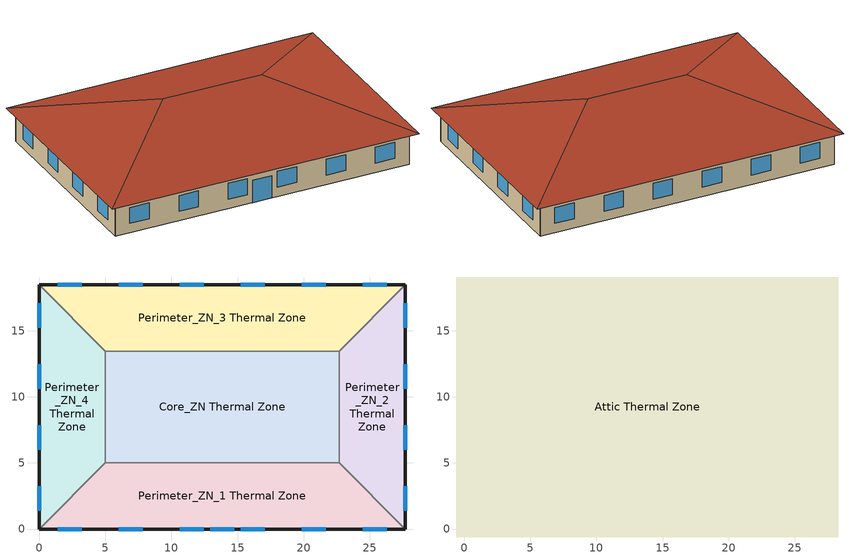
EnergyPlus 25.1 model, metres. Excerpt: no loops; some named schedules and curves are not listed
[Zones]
Core_ZN Thermal Zone
 floor ground (Core_ZN_floor Base_CZ12-SlabOnOrBelowGradeF073): 22.69,13.46 22.69,5 5,5 5,13.46 z0
 wall to Perimeter_ZN_2 Thermal Zone (NACM_Interior Wall): 22.69,5 22.69,13.46 z0:3.05
 wall to Perimeter_ZN_1 Thermal Zone (NACM_Interior Wall): 5,5 22.69,5 z0:3.05
 wall to Perimeter_ZN_3 Thermal Zone (NACM_Interior Wall): 22.69,13.46 5,13.46 z0:3.05
 wall to Perimeter_ZN_4 Thermal Zone (NACM_Interior Wall): 5,13.46 5,5 z0:3.05
Perimeter_ZN_1 Thermal Zone
 floor ground (Perimeter_ZN_1_floor Base_CZ12-SlabOnOrBelowGradeF073): 22.69,5 27.69,0 0,0 5,5 z0
 wall outside (Base_CZ12-NonresMetalFrameWallU055): 0,0 27.69,0 z0:3.05
 wall to Perimeter_ZN_2 Thermal Zone (NACM_Interior Wall): 27.69,0 22.69,5 z0:3.05
 wall to Perimeter_ZN_4 Thermal Zone (NACM_Interior Wall): 5,5 0,0 z0:3.05
 window (Glazed Door): 12.93,0 14.76,0 z0:2.13
 window (Base_AllCZ_FixedWindowU34): 1.39,0 3.22,0 / 6.01,0 7.84,0 / 10.62,0 12.45,0 / 15.24,0 17.07,0 / 19.85,0 21.68,0 / 24.47,0 26.3,0 z0.9:2.42
Perimeter_ZN_2 Thermal Zone
 floor ground (Perimeter_ZN_2_floor Base_CZ12-SlabOnOrBelowGradeF073): 27.69,18.46 27.69,0 22.69,5 22.69,13.46 z0
 wall outside (Base_CZ12-NonresMetalFrameWallU055): 27.69,0 27.69,18.46 z0:3.05
 wall to Perimeter_ZN_3 Thermal Zone (NACM_Interior Wall): 27.69,18.46 22.69,13.46 z0:3.05
 window (Base_AllCZ_FixedWindowU34): 27.69,1.39 27.69,3.22 / 27.69,6.01 27.69,7.84 / 27.69,10.62 27.69,12.45 / 27.69,15.24 27.69,17.07 z0.9:2.42
Perimeter_ZN_3 Thermal Zone
 floor ground (Perimeter_ZN_3_floor Base_CZ12-SlabOnOrBelowGradeF073): 27.69,18.46 22.69,13.46 5,13.46 0,18.46 z0
 wall outside (Base_CZ12-NonresMetalFrameWallU055): 27.69,18.46 0,18.46 z0:3.05
 wall to Perimeter_ZN_4 Thermal Zone (NACM_Interior Wall): 0,18.46 5,13.46 z0:3.05
 window (Base_AllCZ_FixedWindowU34): 26.3,18.46 24.47,18.46 / 21.68,18.46 19.85,18.46 / 17.07,18.46 15.24,18.46 / 12.45,18.46 10.62,18.46 / 7.84,18.46 6.01,18.46 / 3.22,18.46 1.39,18.46 z0.9:2.42
Perimeter_ZN_4 Thermal Zone
 floor ground (Perimeter_ZN_4_floor Base_CZ12-SlabOnOrBelowGradeF073): 0,18.46 5,13.46 5,5 0,0 z0
 wall outside (Base_CZ12-NonresMetalFrameWallU055): 0,18.46 0,0 z0:3.05
 window (Base_AllCZ_FixedWindowU34): 0,17.07 0,15.24 / 0,12.45 0,10.62 / 0,7.84 0,6.01 / 0,3.22 0,1.39 z0.9:2.42
Attic Thermal Zone
 floor outside (Base_CZ12-NonresOtherFloorU071): 28.29,19.06 28.29,-0.6 27.69,0 27.69,18.46 z3.05; 28.29,19.06 27.69,18.46 0,18.46 -0.6,19.06 z3.05; 27.69,0 28.29,-0.6 -0.6,-0.6 0,0 z3.05; -0.6,19.06 0,18.46 0,0 -0.6,-0.6 z3.05
 floor to Core_ZN Thermal Zone (NACM_Drop Ceiling): 22.69,13.46 22.69,5 5,5 5,13.46 z3.05
 floor to Perimeter_ZN_2 Thermal Zone (NACM_Drop Ceiling): 27.69,18.46 27.69,0 22.69,5 22.69,13.46 z3.05
 floor to Perimeter_ZN_3 Thermal Zone (NACM_Drop Ceiling): 27.69,18.46 22.69,13.46 5,13.46 0,18.46 z3.05
 floor to Perimeter_ZN_1 Thermal Zone (NACM_Drop Ceiling): 22.69,5 27.69,0 0,0 5,5 z3.05
 floor to Perimeter_ZN_4 Thermal Zone (NACM_Drop Ceiling): 0,18.46 5,13.46 5,5 0,0 z3.05
 roof outside (Base_CZ12-SteepNonresWoodFramingAndOtherRoofU034): 18.46,9.23,6.33 28.29,-0.6,3.05 28.29,19.06,3.05; 18.46,9.23,6.33 28.29,19.06,3.05 -0.6,19.06,3.05 9.23,9.23,6.33; 9.23,9.23,6.33 -0.6,-0.6,3.05 28.29,-0.6,3.05 18.46,9.23,6.33; 9.23,9.23,6.33 -0.6,19.06,3.05 -0.6,-0.6,3.05
[Building]
Small Office: North Axis {deg}=0; Terrain=Suburbs; Solar Distribution=FullExterior; Maximum Number of Warmup Days=50
[Site:Location]
SACRAMENTO EXECUTIVE: Latitude {deg}=38.58; Longitude {deg}=-121.49; Time Zone {hr}=-8; Elevation {m}=4.572
[Site:WaterMainsTemperature]
Calculation Method=Schedule; Temperature Schedule=WaterMainCZ12
[SizingPeriod:DesignDay] Day of Month=21; Day Type=SummerDesignDay; Dry-Bulb Temperature Range Modifier Type=DefaultMultipliers; Humidity Condition Type=Wetbulb; Barometric Pressure {Pa}=101284; Wind Speed {m/s}=2.3; Wind Direction {deg}=220; Rain Indicator=No; Snow Indicator=No; Daylight Saving Time Indicator=No; Solar Model Indicator=ASHRAETau; Begin Environment Reset Mode=FullResetAtBeginEnvironment
Name | Month | Maximum Dry-Bulb Temperature {C} | Daily Dry-Bulb Temperature Range {deltaC} | Wetbulb or DewPoint at Maximum Dry-Bulb {C} | ASHRAE Clear Sky Optical Depth for Beam Irradiance (taub) | ASHRAE Clear Sky Optical Depth for Diffuse Irradiance (taud)
SACRAMENTO EXECUTIVE  August .4% Condns DB=>MCWB | 8 | 40.1 | 17.5 | 21.2 | 0.347 | 2.442
SACRAMENTO EXECUTIVE  July .4% Condns DB=>MCWB | 7 | 40.1 | 17.7 | 22 | 0.363 | 2.407
SACRAMENTO EXECUTIVE  June .4% Condns DB=>MCWB | 6 | 39.4 | 16.5 | 21.6 | 0.362 | 2.413
SACRAMENTO EXECUTIVE  November .4% Condns DB=>MCWB | 11 | 25.4 | 11.3 | 15.3 | 0.331 | 2.486
[Material]
Name | Roughness | Thickness {m} | Conductivity {W/m-K} | Density {kg/m3} | Specific Heat {J/kg-K} | Thermal Absorptance | Solar Absorptance | Visible Absorptance
Acoustic Tile - 3/4 in. | MediumRough | 0.01905 | 0.0576335 | 288.332 | 795.492 | 0.9 | 0.7 | 0.8
Air - Metal Wall Framing - 16 or 24 in. OC; Air - Metal Wall Framing - 16 or 24 in. OC 1 | Smooth | 0.1397 | 1.22017 | 1.28148 | 1004.832 | 0.9 | 0.7 | 0.7
Carpet - 3/4 in. | Smooth | 0.01905 | 0.0455183 | 288.332 | 1381.644 | 0.9 | 0.7 | 0.8
Compliance Insulation R0.02 | Smooth | 8.10768e-05 | 0.0230188 | 16.0185 | 1130.436 | 0.9 | 0.7 | 0.7
Compliance Insulation R1.41 | Smooth | 0.00571591 | 0.0230188 | 16.0185 | 1130.436 | 0.9 | 0.7 | 0.7
Compliance Insulation R14.60 | Smooth | 0.0591861 | 0.0230188 | 16.0185 | 1130.436 | 0.9 | 0.7 | 0.7
Compliance Insulation R28.63 | Smooth | 0.116061 | 0.0230188 | 16.0185 | 1130.436 | 0.9 | 0.7 | 0.8
Compliance Insulation R9.83 | MediumRough | 0.0398691 | 0.0230188 | 16.0185 | 1130.436 | 0.9 | 0.7 | 0.8
Gypsum Board - 1/2 in. | Smooth | 0.0127 | 0.158656 | 640.739 | 1130.436 | 0.9 | 0.7 | 0.8
Gypsum Board - 5/8 in. | MediumRough | 0.016002 | 0.158656 | 640.739 | 1130.436 | 0.9 | 0.7 | 0.8
Metal Standing Seam - 1/16 in. | MediumRough | 0.0015875 | 2.21534 | 7820.53 | 502.416 | 0.8 | 0.75 | 0.8
Plywood - 5/8 in. | Smooth | 0.016002 | 0.11544 | 480.554 | 1884.06 | 0.9 | 0.7 | 0.7
Stucco - 7/8 in. | MediumRough | 0.022352 | 0.700948 | 1855.1 | 837.36 | 0.9 | 0.7 | 0.8
[WindowMaterial:SimpleGlazingSystem]
Name | U-Factor {W/m2-K} | Solar Heat Gain Coefficient | Visible Transmittance
Base_AllCZ_FixedWindowU34 Material | 1.93061 | 0.22 | 0.42
Glazed Door Material | 2.55522 | 0.23 | 0.17
[Construction]
Base_AllCZ_FixedWindowU34: Base_AllCZ_FixedWindowU34 Material
Base_CZ12-NonresMetalFrameWallU055: Stucco - 7/8 in., Compliance Insulation R14.60, Compliance Insulation R1.41, Compliance Insulation R0.02, Compliance Insulation R0.02, Air - Metal Wall Framing - 16 or 24 in. OC, Gypsum Board - 1/2 in.
Base_CZ12-NonresOtherFloorU071: Compliance Insulation R9.83, Plywood - 5/8 in., Carpet - 3/4 in.
Base_CZ12-SteepNonresWoodFramingAndOtherRoofU034: Metal Standing Seam - 1/16 in., Compliance Insulation R28.63
Glazed Door: Glazed Door Material
NACM_Drop Ceiling: Acoustic Tile - 3/4 in.
NACM_Interior Wall: Gypsum Board - 5/8 in., Air - Metal Wall Framing - 16 or 24 in. OC 1, Gypsum Board - 5/8 in.
[Construction:FfactorGroundFloor] F-Factor {W/m-K}=1.26344
Name | Area {m2} | PerimeterExposed {m}
Core_ZN_floor Base_CZ12-SlabOnOrBelowGradeF073 | 149.657 | 0
Perimeter_ZN_1_floor Base_CZ12-SlabOnOrBelowGradeF073; Perimeter_ZN_3_floor Base_CZ12-SlabOnOrBelowGradeF073 | 113.45 | 27.69
Perimeter_ZN_2_floor Base_CZ12-SlabOnOrBelowGradeF073; Perimeter_ZN_4_floor Base_CZ12-SlabOnOrBelowGradeF073 | 67.3 | 18.46
[Zone] Multiplier=1; Part of Total Floor Area=Yes
Attic Thermal Zone; Core_ZN Thermal Zone; Perimeter_ZN_1 Thermal Zone; Perimeter_ZN_2 Thermal Zone; Perimeter_ZN_3 Thermal Zone; Perimeter_ZN_4 Thermal Zone
[ZoneInfiltration:DesignFlowRate] Design Flow Rate Calculation Method=Flow/ExteriorWallArea; Flow Rate per Exterior Surface Area {m3/s-m2}=0.00187757; Constant Term Coefficient=0; Temperature Term Coefficient=0; Velocity Term Coefficient=0.224052; Velocity Squared Term Coefficient=0; Density Basis=Outdoor
Name | Zone or ZoneList or Space or SpaceList | Schedule
Attic Space Infiltration Design Flow Rate 1 | Attic Thermal Zone | On
Core_ZN Space Infiltration Design Flow Rate 1 | Core_ZN Thermal Zone | OfficeInfiltration
Perimeter_ZN_1 Space Infiltration Design Flow Rate 1 | Perimeter_ZN_1 Thermal Zone | OfficeInfiltration
Perimeter_ZN_2 Space Infiltration Design Flow Rate 1 | Perimeter_ZN_2 Thermal Zone | OfficeInfiltration
Perimeter_ZN_3 Space Infiltration Design Flow Rate 1 | Perimeter_ZN_3 Thermal Zone | OfficeInfiltration
Perimeter_ZN_4 Space Infiltration Design Flow Rate 1 | Perimeter_ZN_4 Thermal Zone | OfficeInfiltration
[People] Number of People Schedule=OfficeOccupancy; Number of People Calculation Method=People/Area; People per Floor Area {person/m2}=0.0538196; Fraction Radiant=0.3; Sensible Heat Fraction=0.555556
Name | Zone or ZoneList or Space or SpaceList | Activity Level Schedule
Core_ZN People | Core_ZN Thermal Zone | Core_ZN People Activity Level
Perimeter_ZN_1 People | Perimeter_ZN_1 Thermal Zone | Perimeter_ZN_1 People Activity Level
Perimeter_ZN_2 People | Perimeter_ZN_2 Thermal Zone | Perimeter_ZN_2 People Activity Level
Perimeter_ZN_3 People | Perimeter_ZN_3 Thermal Zone | Perimeter_ZN_3 People Activity Level
Perimeter_ZN_4 People | Perimeter_ZN_4 Thermal Zone | Perimeter_ZN_4 People Activity Level
[Lights] Schedule=OfficeLights; Design Level Calculation Method=Watts/Area; Watts per Floor Area {W/m2}=6.45835; Return Air Fraction=0; Fraction Radiant=0.97; Fraction Replaceable=1
Name | Zone or ZoneList or Space or SpaceList
Core_ZN Regulated Lights | Core_ZN Thermal Zone
Perimeter_ZN_1 Regulated Lights | Perimeter_ZN_1 Thermal Zone
Perimeter_ZN_2 Regulated Lights | Perimeter_ZN_2 Thermal Zone
Perimeter_ZN_3 Regulated Lights | Perimeter_ZN_3 Thermal Zone
Perimeter_ZN_4 Regulated Lights | Perimeter_ZN_4 Thermal Zone
[ElectricEquipment] Schedule=OfficeReceptacle; Design Level Calculation Method=Watts/Area; Watts per Floor Area {W/m2}=16.1459; Fraction Latent=0; Fraction Radiant=0.2; Fraction Lost=0
Name | Zone or ZoneList or Space or SpaceList
Core_ZN Recepticle Loads | Core_ZN Thermal Zone
Perimeter_ZN_1 Recepticle Loads | Perimeter_ZN_1 Thermal Zone
Perimeter_ZN_2 Recepticle Loads | Perimeter_ZN_2 Thermal Zone
Perimeter_ZN_3 Recepticle Loads | Perimeter_ZN_3 Thermal Zone
Perimeter_ZN_4 Recepticle Loads | Perimeter_ZN_4 Thermal Zone
[ZoneControl:Thermostat] Temperature Difference Between Cutout And Setpoint {deltaC}=0
Name | Zone or ZoneList | Control Type Schedule | Control 1
Core_ZN Thermal Zone Thermostat | Core_ZN Thermal Zone | Core_ZN Thermal Zone Thermostat Schedule | Core_ZN Thermal Zone Thermostat
Perimeter_ZN_1 Thermal Zone Thermostat | Perimeter_ZN_1 Thermal Zone | Perimeter_ZN_1 Thermal Zone Thermostat Schedule | Perimeter_ZN_1 Thermal Zone Thermostat
Perimeter_ZN_2 Thermal Zone Thermostat | Perimeter_ZN_2 Thermal Zone | Perimeter_ZN_2 Thermal Zone Thermostat Schedule | Perimeter_ZN_2 Thermal Zone Thermostat
Perimeter_ZN_3 Thermal Zone Thermostat | Perimeter_ZN_3 Thermal Zone | Perimeter_ZN_3 Thermal Zone Thermostat Schedule | Perimeter_ZN_3 Thermal Zone Thermostat
Perimeter_ZN_4 Thermal Zone Thermostat | Perimeter_ZN_4 Thermal Zone | Perimeter_ZN_4 Thermal Zone Thermostat Schedule | Perimeter_ZN_4 Thermal Zone Thermostat
[ThermostatSetpoint:DualSetpoint] Heating Setpoint Temperature Schedule=OfficeHtgSetpt; Cooling Setpoint Temperature Schedule=OfficeClgSetpt
Core_ZN Thermal Zone Thermostat; Perimeter_ZN_1 Thermal Zone Thermostat; Perimeter_ZN_2 Thermal Zone Thermostat; Perimeter_ZN_3 Thermal Zone Thermostat; Perimeter_ZN_4 Thermal Zone Thermostat
[ZoneHVAC:PackagedTerminalHeatPump] Availability Schedule=AllOnHVACAvail; Cooling Supply Air Flow Rate {m3/s}=0.707921; Heating Supply Air Flow Rate {m3/s}=0.707921; No Load Supply Air Flow Rate {m3/s}=0.707921; No Load Supply Air Flow Rate Control Set To Low Speed=Yes; Cooling Outdoor Air Flow Rate {m3/s}=0; Heating Outdoor Air Flow Rate {m3/s}=0; No Load Outdoor Air Flow Rate {m3/s}=0; Heating Convergence Tolerance=0.001; Cooling Convergence Tolerance=0.001; Maximum Supply Air Temperature from Supplemental Heater {C}=35; Maximum Outdoor Dry-Bulb Temperature for Supplemental Heater Operation {C}=-45.5556; Fan Placement=DrawThrough; Supply Air Fan Operating Mode Schedule=CyclingHVACAvail
Name | Supply Air Fan | Heating Coil | Cooling Coil | Supplemental Heating Coil
Core TrimSys | Core TrimSysFan | Core TrimHtgCoil | Core TrimClgCoil | HPSupp-Dummy CoilHtg
Perim1 TrimSys | Perim1 TrimSysFan | Perim1 TrimHtgCoil | Perim1 TrimClgCoil | HPSupp-Dummy CoilHtg-2
Perim2 TrimSys | Perim2 TrimSysFan | Perim2 TrimHtgCoil | Perim2 TrimClgCoil | HPSupp-Dummy CoilHtg-3
Perim3 TrimSys | Perim3 TrimSysFan | Perim3 TrimHtgCoil | Perim3 TrimClgCoil | HPSupp-Dummy CoilHtg-4
Perim4 TrimSys | Perim4 TrimSysFan | Perim4 TrimHtgCoil | Perim4 TrimClgCoil | HPSupp-Dummy CoilHtg-5
[Fan:OnOff] Availability Schedule=Always On Discrete; Fan Total Efficiency=0.4275; Pressure Rise {Pa}=498.1778; Maximum Flow Rate {m3/s}=0.707921; Motor Efficiency=0.855; Motor In Airstream Fraction=1
Name | Fan Power Ratio Function of Speed Ratio Curve | Fan Efficiency Ratio Function of Speed Ratio Curve
Core TrimSysFan | Fan On Off Power Curve | Fan On Off Efficiency Curve
Perim1 TrimSysFan | Fan On Off Power Curve 1 | Fan On Off Efficiency Curve 1
Perim2 TrimSysFan | Fan On Off Power Curve 2 | Fan On Off Efficiency Curve 2
Perim3 TrimSysFan | Fan On Off Power Curve 3 | Fan On Off Efficiency Curve 3
Perim4 TrimSysFan | Fan On Off Power Curve 4 | Fan On Off Efficiency Curve 4
[Coil:Heating:DX:SingleSpeed] Availability Schedule=Always On Discrete; Gross Rated Heating Capacity {W}=12391.3; Gross Rated Heating COP {W/W}=3.03504; Rated Air Flow Rate {m3/s}=0.707921; Rated Supply Fan Power Per Volume Flow Rate 2017 {W/(m3/s)}=773.3; Rated Supply Fan Power Per Volume Flow Rate 2023 {W/(m3/s)}=934.4; Heating Capacity Function of Temperature Curve=CoilHtgHPQRatio_fToadbSI; Heating Capacity Function of Flow Fraction Curve=CoilHtgHPQRatio_fCFMRatio; Energy Input Ratio Function of Temperature Curve=CoilHtgHPEIRRatio_fToadbSI; Energy Input Ratio Function of Flow Fraction Curve=CoilHtgHPEIRRatio_fCFMRatio; Part Load Fraction Correlation Curve=CoilHtgHPEIRRatio_fQFrac; Minimum Outdoor Dry-Bulb Temperature for Compressor Operation {C}=1.66667; Maximum Outdoor Dry-Bulb Temperature for Defrost Operation {C}=4.44444; Crankcase Heater Capacity {W}=34.9985; Maximum Outdoor Dry-Bulb Temperature for Crankcase Heater Operation {C}=10; Defrost Strategy=ReverseCycle; Defrost Control=Timed; Defrost Time Period Fraction=0.058333; Resistive Defrost Heater Capacity {W}=2000
Name | Defrost Energy Input Ratio Function of Temperature Curve
Core TrimHtgCoil | Core TrimHtgCoil Defrost Curve
Perim1 TrimHtgCoil | Perim1 TrimHtgCoil Defrost Curve
Perim2 TrimHtgCoil | Perim2 TrimHtgCoil Defrost Curve
Perim3 TrimHtgCoil | Perim3 TrimHtgCoil Defrost Curve
Perim4 TrimHtgCoil | Perim4 TrimHtgCoil Defrost Curve
[Coil:Cooling:DX:SingleSpeed] Availability Schedule=Always On Discrete; Gross Rated Total Cooling Capacity {W}=12842.1; Gross Rated Sensible Heat Ratio=Autosize; Gross Rated Cooling COP {W/W}=3.30321; Rated Air Flow Rate {m3/s}=0.707921; Rated Evaporator Fan Power Per Volume Flow Rate 2017 {W/(m3/s)}=773.3; Rated Evaporator Fan Power Per Volume Flow Rate 2023 {W/(m3/s)}=934.4; Total Cooling Capacity Function of Temperature Curve=CoilClgPTACQRatio_fTwbToadbSI; Total Cooling Capacity Function of Flow Fraction Curve=CoilClgDXSnglQRatio_fCFMRatio; Energy Input Ratio Function of Temperature Curve=CoilClgPTACEIRRatio_fTwbToadbSI; Energy Input Ratio Function of Flow Fraction Curve=CoilClgDXSnglEIRRatio_fCFMRatio; Part Load Fraction Correlation Curve=CoilClgPTACEIRRatio_fQFrac; Minimum Outdoor Dry-Bulb Temperature for Compressor Operation {C}=-25; Nominal Time for Condensate Removal to Begin {s}=0; Ratio of Initial Moisture Evaporation Rate and Steady State Latent Capacity=0; Maximum Cycling Rate {cycles/hr}=0; Latent Capacity Time Constant {s}=0; Condenser Type=AirCooled; Evaporative Condenser Effectiveness=0.9; Evaporative Condenser Air Flow Rate {m3/s}=Autosize; Evaporative Condenser Pump Rated Power Consumption {W}=Autosize; Crankcase Heater Capacity {W}=0; Maximum Outdoor Dry-Bulb Temperature for Crankcase Heater Operation {C}=10; Basin Heater Capacity {W/K}=0; Basin Heater Setpoint Temperature {C}=2
Core TrimClgCoil; Perim1 TrimClgCoil; Perim2 TrimClgCoil; Perim3 TrimClgCoil; Perim4 TrimClgCoil
[Coil:Heating:Electric] Availability Schedule=Always On Discrete; Efficiency=1; Nominal Capacity {W}=0.293071
HPSupp-Dummy CoilHtg; HPSupp-Dummy CoilHtg-2; HPSupp-Dummy CoilHtg-3; HPSupp-Dummy CoilHtg-4; HPSupp-Dummy CoilHtg-5
[Zone equipment]
Core_ZN Thermal Zone: Core TrimSys
Perimeter_ZN_1 Thermal Zone: Perim1 TrimSys
Perimeter_ZN_2 Thermal Zone: Perim2 TrimSys
Perimeter_ZN_3 Thermal Zone: Perim3 TrimSys
Perimeter_ZN_4 Thermal Zone: Perim4 TrimSys
[Sizing:Zone] Zone Cooling Design Supply Air Temperature Input Method=TemperatureDifference; Zone Cooling Design Supply Air Temperature {C}=14; Zone Cooling Design Supply Air Temperature Difference {deltaC}=11.1111; Zone Heating Design Supply Air Temperature Input Method=TemperatureDifference; Zone Heating Design Supply Air Temperature {C}=40; Zone Heating Design Supply Air Temperature Difference {deltaC}=13.8889; Zone Cooling Design Supply Air Humidity Ratio {kgWater/kgDryAir}=0.0085; Zone Heating Design Supply Air Humidity Ratio {kgWater/kgDryAir}=0.008; Zone Heating Sizing Factor=1; Zone Cooling Sizing Factor=1; Cooling Design Air Flow Method=DesignDay; Cooling Design Air Flow Rate {m3/s}=0; Cooling Minimum Air Flow per Zone Floor Area {m3/s-m2}=0; Cooling Minimum Air Flow {m3/s}=0; Cooling Minimum Air Flow Fraction=0; Heating Design Air Flow Method=DesignDay; Heating Design Air Flow Rate {m3/s}=0; Heating Maximum Air Flow per Zone Floor Area {m3/s-m2}=0; Heating Maximum Air Flow {m3/s}=0; Heating Maximum Air Flow Fraction=0; Account for Dedicated Outdoor Air System=No; Zone Load Sizing Method=Sensible Load Only No Latent Load; Zone Latent Cooling Design Supply Air Humidity Ratio Input Method=HumidityRatioDifference; Zone Cooling Design Supply Air Humidity Ratio Difference {kgWater/kgDryAir}=0.005; Zone Latent Heating Design Supply Air Humidity Ratio Input Method=HumidityRatioDifference; Zone Humidification Design Supply Air Humidity Ratio Difference {kgWater/kgDryAir}=0.005; Type of Space Sum to Use=Coincident
Name | Design Specification Outdoor Air Object
Core_ZN Thermal Zone | Core_ZN Thermal Zone Design Specification Outdoor Air
Perimeter_ZN_1 Thermal Zone | Perimeter_ZN_1 Thermal Zone Design Specification Outdoor Air
Perimeter_ZN_2 Thermal Zone | Perimeter_ZN_2 Thermal Zone Design Specification Outdoor Air
Perimeter_ZN_3 Thermal Zone | Perimeter_ZN_3 Thermal Zone Design Specification Outdoor Air
Perimeter_ZN_4 Thermal Zone | Perimeter_ZN_4 Thermal Zone Design Specification Outdoor Air
[DesignSpecification:OutdoorAir] Outdoor Air Method=Maximum; Outdoor Air Flow per Person {m3/s-person}=0; Outdoor Air Flow per Zone Floor Area {m3/s-m2}=0.000762; Outdoor Air Flow per Zone {m3/s}=0; Outdoor Air Flow Air Changes per Hour {1/hr}=0
Core_ZN Thermal Zone Design Specification Outdoor Air; Perimeter_ZN_1 Thermal Zone Design Specification Outdoor Air; Perimeter_ZN_2 Thermal Zone Design Specification Outdoor Air; Perimeter_ZN_3 Thermal Zone Design Specification Outdoor Air; Perimeter_ZN_4 Thermal Zone Design Specification Outdoor Air
[Daylighting:Controls] Lighting Control Type=Continuous; Minimum Input Power Fraction for Continuous or ContinuousOff Dimming Control=0.1; Minimum Light Output Fraction for Continuous or ContinuousOff Dimming Control=0.1; Number of Stepped Control Steps=1; Probability Lighting will be Reset When Needed in Manual Stepped Control=1; Glare Calculation Azimuth Angle of View Direction Clockwise from Zone y-Axis {deg}=-0; Illuminance Setpoint at Reference Point 1 {lux}=287.5; Illuminance Setpoint at Reference Point 2 {lux}=1150
Name | Zone or Space | Glare Calculation Daylighting Reference Point | Daylighting Reference Point Name 1 | Fraction of Lights Controlled by Reference Point 1 | Daylighting Reference Point Name 2 | Fraction of Lights Controlled by Reference Point 2
Perimeter_ZN_1 Thermal Zone DaylightingControls | Perimeter_ZN_1 Thermal Zone | Daylighting Control 1 | Daylighting Control 1 | 0.50825 | Daylighting Control 2 | 0.406414
Perimeter_ZN_2 Thermal Zone DaylightingControls | Perimeter_ZN_2 Thermal Zone | Daylighting Control 3 | Daylighting Control 3 | 0.538078 | Daylighting Control 4 | 0.364357
Perimeter_ZN_3 Thermal Zone DaylightingControls | Perimeter_ZN_3 Thermal Zone | Daylighting Control 5 | Daylighting Control 5 | 0.501324 | Daylighting Control 6 | 0.399488
Perimeter_ZN_4 Thermal Zone DaylightingControls | Perimeter_ZN_4 Thermal Zone | Daylighting Control 7 | Daylighting Control 7 | 0.538299 | Daylighting Control 8 | 0.366481
[ZoneVentilation:DesignFlowRate]
Perimeter_ZN_1 Thermal Zone Operable Window Ventilation: Zone or ZoneList or Space or SpaceList=Perimeter_ZN_1 Thermal Zone; Schedule=AllOnHVACAvail; Design Flow Rate Calculation Method=Flow/Zone; Design Flow Rate {m3/s}=0.086449; Flow Rate per Floor Area {m3/s-m2}=0; Flow Rate per Person {m3/s-person}=0; Air Changes per Hour {1/hr}=0; Ventilation Type=Intake; Fan Pressure Rise {Pa}=0; Fan Total Efficiency=1; Constant Term Coefficient=1; Temperature Term Coefficient=0; Velocity Term Coefficient=0; Velocity Squared Term Coefficient=0; Minimum Indoor Temperature {C}=-100; Maximum Indoor Temperature {C}=100; Delta Temperature {deltaC}=-100; Minimum Outdoor Temperature {C}=10; Maximum Outdoor Temperature {C}=32.2222; Maximum Wind Speed {m/s}=40; Density Basis=Outdoor
[Schedule:Year]
OfficeOccupancy: OfficeOccupancyWk, 1, 1, 12, 31
Core_ZN People Activity Level: Core_ZN People Activity Level Week Rule - Jan1-Dec31, 1, 1, 12, 31
OfficeLights: OfficeLightsWk, 1, 1, 12, 31
OfficeReceptacle: OfficeReceptacleWk, 1, 1, 12, 31
AllOnHVACAvail: AllOnHVACAvailWk, 1, 1, 12, 31
CyclingHVACAvail: CyclingHVACAvailWk, 1, 1, 12, 31
Perimeter_ZN_1 People Activity Level: Perimeter_ZN_1 People Activity Level Week Rule - Jan1-Dec31, 1, 1, 12, 31
Perimeter_ZN_2 People Activity Level: Perimeter_ZN_2 People Activity Level Week Rule - Jan1-Dec31, 1, 1, 12, 31
Perimeter_ZN_3 People Activity Level: Perimeter_ZN_3 People Activity Level Week Rule - Jan1-Dec31, 1, 1, 12, 31
Perimeter_ZN_4 People Activity Level: Perimeter_ZN_4 People Activity Level Week Rule - Jan1-Dec31, 1, 1, 12, 31
OfficeInfiltration: OfficeInfiltrationWk, 1, 1, 12, 31
On: OnWk, 1, 1, 12, 31
WaterMainCZ12: WaterMainCZ12JanWk, 1, 1, 1, 31, WaterMainCZ12FebWk, 2, 1, 2, 28, WaterMainCZ12MarWk, 3, 1, 3, 31, WaterMainCZ12AprWk, 4, 1, 4, 30, WaterMainCZ12MayWk, 5, 1, 5, 31, WaterMainCZ12JunWk, 6, 1, 6, 30, WaterMainCZ12JulWk, 7, 1, 7, 31, WaterMainCZ12AugWk, 8, 1, 8, 31, WaterMainCZ12SepWk, 9, 1, 9, 30, WaterMainCZ12OctWk, 10, 1, 10, 31, WaterMainCZ12NovWk, 11, 1, 11, 30, WaterMainCZ12DecWk, 12, 1, 12, 31
[Schedule:Compact]
Core_ZN Thermal Zone Thermostat Schedule; Perimeter_ZN_1 Thermal Zone Thermostat Schedule; Perimeter_ZN_2 Thermal Zone Thermostat Schedule; Perimeter_ZN_3 Thermal Zone Thermostat Schedule; Perimeter_ZN_4 Thermal Zone Thermostat Schedule: Through: 12/31, For: AllDays, Until: 24:00, 4
[Schedule:Constant]
Always On Discrete: Hourly Value=1
[Curve:Exponent] Coefficient1 Constant=1; Coefficient2 Constant=0; Coefficient3 Constant=0; Minimum Value of x {BasedOnField A2}=0; Maximum Value of x {BasedOnField A2}=1
Fan On Off Power Curve; Fan On Off Power Curve 1; Fan On Off Power Curve 2; Fan On Off Power Curve 3; Fan On Off Power Curve 4
[Curve:Cubic] Coefficient1 Constant=1; Coefficient2 x=0; Coefficient3 x**2=0; Coefficient4 x**3=0; Minimum Value of x {BasedOnField A2}=0; Maximum Value of x {BasedOnField A2}=1
Fan On Off Efficiency Curve; Fan On Off Efficiency Curve 1; Fan On Off Efficiency Curve 2; Fan On Off Efficiency Curve 3; Fan On Off Efficiency Curve 4
